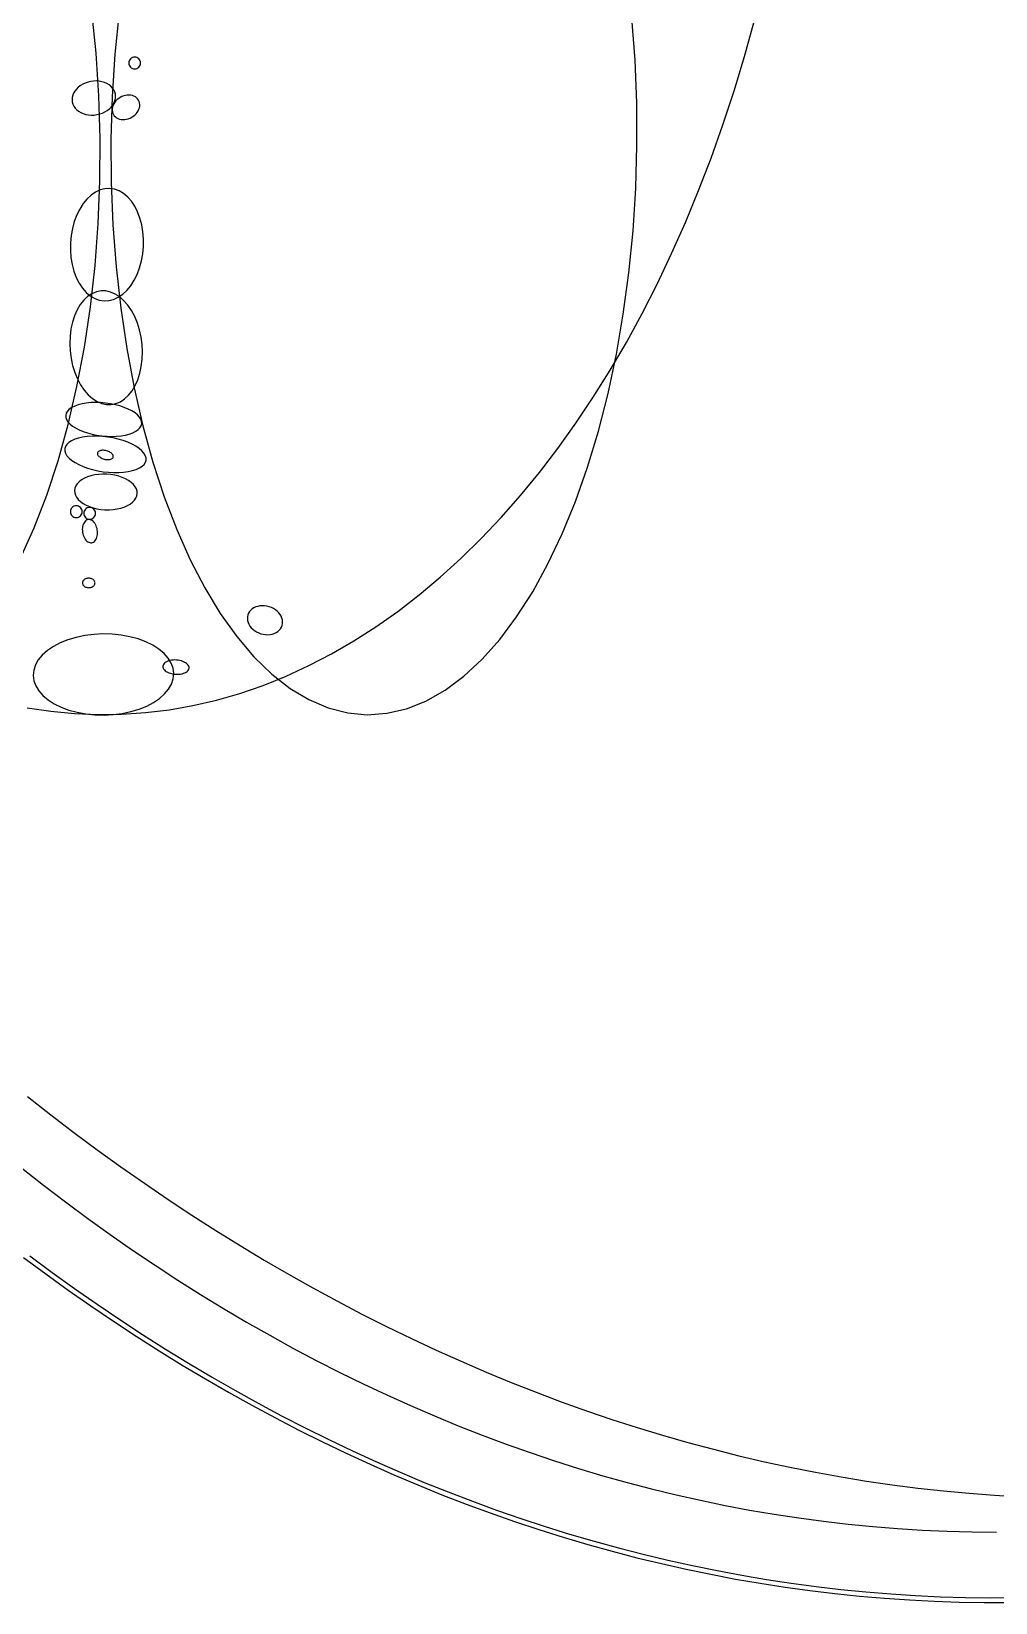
# Model space of a CAD drawing. Extents: x -1 to 217, y -22 to 302.
# Drawn here: x 58.9 to 107.8, y -22.3 to 57.4 of the extents above; entities that cross this region are included whole.
import ezdxf

# ---------------------------------------------------------------- set-up
doc = ezdxf.new("R2010")
doc.units = 0

msp = doc.modelspace()

# ---------------------------------------------------------------- linework, layer by layer
at = {"layer": 'CIRCLES'}
for p, q in [((63.819, 55.875), (63.813, 55.816)), ((63.836, 55.932), (63.819, 55.875)), ((63.864, 55.984), (63.836, 55.932)), ((63.901, 56.029), (63.864, 55.984)), ((63.947, 56.067), (63.901, 56.029)), ((63.999, 56.094), (63.947, 56.067)), ((64.055, 56.112), (63.999, 56.094)), ((64.114, 56.117), (64.055, 56.112)), ((64.173, 56.112), (64.114, 56.117)), ((64.229, 56.094), (64.173, 56.112)), ((64.281, 56.067), (64.229, 56.094)), ((64.327, 56.029), (64.281, 56.067)), ((64.364, 55.984), (64.327, 56.029)), ((64.392, 55.932), (64.364, 55.984)), ((64.409, 55.875), (64.392, 55.932)), ((64.415, 55.816), (64.409, 55.875)), ((63.813, 55.816), (63.819, 55.758)), ((63.819, 55.758), (63.836, 55.701)), ((63.836, 55.701), (63.864, 55.649)), ((63.864, 55.649), (63.901, 55.604)), ((63.901, 55.604), (63.947, 55.566)), ((63.947, 55.566), (63.999, 55.539)), ((63.999, 55.539), (64.055, 55.521)), ((64.055, 55.521), (64.114, 55.516)), ((64.114, 55.516), (64.173, 55.521)), ((64.173, 55.521), (64.229, 55.539)), ((64.229, 55.539), (64.281, 55.566)), ((64.281, 55.566), (64.327, 55.604)), ((64.327, 55.604), (64.364, 55.649)), ((64.364, 55.649), (64.392, 55.701)), ((64.392, 55.701), (64.409, 55.758)), ((64.409, 55.758), (64.415, 55.816)), ((60.855, 33.1), (60.85, 33.041)), ((60.85, 33.041), (60.855, 32.982)), ((60.873, 33.156), (60.855, 33.1)), ((60.855, 32.982), (60.873, 32.926)), ((60.9, 33.208), (60.873, 33.156)), ((60.873, 32.926), (60.9, 32.874)), ((60.938, 33.254), (60.9, 33.208)), ((60.9, 32.874), (60.938, 32.828)), ((60.983, 33.291), (60.938, 33.254)), ((60.938, 32.828), (60.983, 32.791)), ((61.035, 33.319), (60.983, 33.291)), ((60.983, 32.791), (61.035, 32.763)), ((61.092, 33.336), (61.035, 33.319)), ((61.035, 32.763), (61.092, 32.746)), ((61.151, 33.342), (61.092, 33.336)), ((61.092, 32.746), (61.151, 32.74)), ((61.209, 33.336), (61.151, 33.342)), ((61.151, 32.74), (61.209, 32.746)), ((61.266, 33.319), (61.209, 33.336)), ((61.209, 32.746), (61.266, 32.763)), ((61.318, 33.291), (61.266, 33.319)), ((61.266, 32.763), (61.318, 32.791)), ((61.363, 33.254), (61.318, 33.291)), ((61.318, 32.791), (61.363, 32.828)), ((61.401, 33.208), (61.363, 33.254)), ((61.363, 32.828), (61.401, 32.874)), ((61.428, 33.156), (61.401, 33.208)), ((61.401, 32.874), (61.428, 32.926)), ((61.446, 33.1), (61.428, 33.156)), ((61.428, 32.926), (61.446, 32.982)), ((61.451, 33.041), (61.446, 33.1)), ((61.446, 32.982), (61.451, 33.041)), ((61.533, 33.015), (61.527, 32.956)), ((61.527, 32.956), (61.533, 32.898)), ((61.55, 33.072), (61.533, 33.015)), ((61.533, 32.898), (61.55, 32.841)), ((61.578, 33.124), (61.55, 33.072)), ((61.55, 32.841), (61.578, 32.789)), ((61.615, 33.169), (61.578, 33.124)), ((61.578, 32.789), (61.615, 32.744)), ((61.661, 33.207), (61.615, 33.169)), ((61.615, 32.744), (61.661, 32.706)), ((61.713, 33.234), (61.661, 33.207)), ((61.661, 32.706), (61.713, 32.679)), ((61.769, 33.252), (61.713, 33.234)), ((61.828, 33.257), (61.769, 33.252)), ((61.887, 33.252), (61.828, 33.257)), ((61.943, 33.234), (61.887, 33.252)), ((61.995, 33.207), (61.943, 33.234)), ((61.943, 32.679), (61.995, 32.706)), ((62.041, 33.169), (61.995, 33.207)), ((61.995, 32.706), (62.041, 32.744)), ((62.078, 33.124), (62.041, 33.169)), ((62.041, 32.744), (62.078, 32.789)), ((62.106, 33.072), (62.078, 33.124)), ((62.078, 32.789), (62.106, 32.841)), ((62.123, 33.015), (62.106, 33.072)), ((62.106, 32.841), (62.123, 32.898)), ((62.129, 32.956), (62.123, 33.015)), ((62.123, 32.898), (62.129, 32.956)), ((61.713, 32.679), (61.769, 32.661)), ((61.769, 32.661), (61.828, 32.656)), ((61.828, 32.656), (61.887, 32.661)), ((61.887, 32.661), (61.943, 32.679))]:
    msp.add_line(p, q, dxfattribs=at)
at = {"layer": 'ELLIPSES'}
for p, q in [((62.163, 56.311), (61.95, 58.439)), ((63.324, 58.403), (63.114, 56.27)), ((89.525, 55.963), (89.364, 58.1)), ((95.08, 56.147), (95.571, 57.924)), ((62.302, 54.157), (62.163, 56.311)), ((63.114, 56.27), (62.977, 54.112)), ((89.611, 53.803), (89.525, 55.963)), ((94.552, 54.399), (95.08, 56.147)), ((61.018, 54.287), (60.972, 54.177)), ((61.08, 54.394), (61.018, 54.287)), ((61.16, 54.494), (61.08, 54.394)), ((61.254, 54.586), (61.16, 54.494)), ((61.362, 54.669), (61.254, 54.586)), ((61.481, 54.742), (61.362, 54.669)), ((61.61, 54.802), (61.481, 54.742)), ((61.747, 54.849), (61.61, 54.802)), ((61.888, 54.882), (61.747, 54.849)), ((62.033, 54.901), (61.888, 54.882)), ((62.177, 54.905), (62.033, 54.901)), ((62.319, 54.895), (62.177, 54.905)), ((62.456, 54.869), (62.319, 54.895)), ((62.587, 54.83), (62.456, 54.869)), ((62.707, 54.777), (62.587, 54.83)), ((62.817, 54.711), (62.707, 54.777)), ((62.913, 54.634), (62.817, 54.711)), ((62.995, 54.546), (62.913, 54.634)), ((63.06, 54.45), (62.995, 54.546)), ((63.107, 54.347), (63.06, 54.45)), ((63.137, 54.239), (63.107, 54.347)), ((63.148, 54.127), (63.137, 54.239)), ((93.988, 52.68), (94.552, 54.399)), ((60.945, 54.064), (60.937, 53.951)), ((60.937, 53.951), (60.948, 53.839)), ((60.972, 54.177), (60.945, 54.064)), ((60.948, 53.839), (60.977, 53.731)), ((60.977, 53.731), (61.025, 53.627)), ((61.025, 53.627), (61.09, 53.531)), ((61.09, 53.531), (61.172, 53.444)), ((61.172, 53.444), (61.268, 53.367)), ((62.365, 51.991), (62.302, 54.157)), ((62.723, 53.408), (62.831, 53.492)), ((62.831, 53.492), (62.925, 53.584)), ((62.977, 54.112), (62.914, 51.942)), ((62.925, 53.584), (63.005, 53.684)), ((62.98, 53.505), (62.977, 53.425)), ((62.994, 53.587), (62.98, 53.505)), ((63.021, 53.668), (62.994, 53.587)), ((63.005, 53.684), (63.067, 53.79)), ((63.058, 53.748), (63.021, 53.668)), ((63.106, 53.824), (63.058, 53.748)), ((63.067, 53.79), (63.113, 53.901)), ((63.164, 53.896), (63.106, 53.824)), ((63.113, 53.901), (63.14, 54.014)), ((63.14, 54.014), (63.148, 54.127)), ((63.231, 53.963), (63.164, 53.896)), ((63.305, 54.022), (63.231, 53.963)), ((63.386, 54.074), (63.305, 54.022)), ((63.471, 54.118), (63.386, 54.074)), ((63.56, 54.152), (63.471, 54.118)), ((63.651, 54.176), (63.56, 54.152)), ((63.743, 54.189), (63.651, 54.176)), ((63.833, 54.192), (63.743, 54.189)), ((63.921, 54.184), (63.833, 54.192)), ((64.004, 54.166), (63.921, 54.184)), ((64.082, 54.137), (64.004, 54.166)), ((64.153, 54.099), (64.082, 54.137)), ((64.215, 54.052), (64.153, 54.099)), ((64.269, 53.996), (64.215, 54.052)), ((64.312, 53.933), (64.269, 53.996)), ((64.293, 53.389), (64.331, 53.469)), ((64.345, 53.864), (64.312, 53.933)), ((64.331, 53.469), (64.357, 53.55)), ((64.366, 53.79), (64.345, 53.864)), ((64.357, 53.55), (64.372, 53.631)), ((64.375, 53.712), (64.366, 53.79)), ((64.372, 53.631), (64.375, 53.712)), ((89.623, 51.631), (89.611, 53.803)), ((61.268, 53.367), (61.377, 53.301)), ((61.377, 53.301), (61.498, 53.248)), ((61.498, 53.248), (61.629, 53.209)), ((61.629, 53.209), (61.766, 53.183)), ((61.766, 53.183), (61.908, 53.172)), ((61.908, 53.172), (62.052, 53.177)), ((62.052, 53.177), (62.197, 53.196)), ((62.197, 53.196), (62.338, 53.229)), ((62.338, 53.229), (62.475, 53.276)), ((62.475, 53.276), (62.604, 53.336)), ((62.604, 53.336), (62.723, 53.408)), ((62.977, 53.425), (62.986, 53.347)), ((62.986, 53.347), (63.007, 53.273)), ((63.007, 53.273), (63.039, 53.203)), ((63.039, 53.203), (63.083, 53.14)), ((63.083, 53.14), (63.136, 53.085)), ((63.136, 53.085), (63.199, 53.038)), ((63.199, 53.038), (63.27, 52.999)), ((63.27, 52.999), (63.348, 52.971)), ((63.348, 52.971), (63.431, 52.952)), ((63.431, 52.952), (63.519, 52.945)), ((63.519, 52.945), (63.609, 52.948)), ((63.609, 52.948), (63.7, 52.961)), ((63.7, 52.961), (63.791, 52.985)), ((63.791, 52.985), (63.88, 53.019)), ((63.88, 53.019), (63.966, 53.062)), ((63.966, 53.062), (64.047, 53.114)), ((64.047, 53.114), (64.121, 53.174)), ((64.121, 53.174), (64.187, 53.241)), ((64.187, 53.241), (64.245, 53.313)), ((64.245, 53.313), (64.293, 53.389)), ((93.388, 50.993), (93.988, 52.68)), ((62.354, 49.824), (62.365, 51.991)), ((62.914, 51.942), (62.927, 49.77)), ((89.561, 49.46), (89.623, 51.631)), ((92.753, 49.339), (93.388, 50.993)), ((62.267, 47.667), (62.354, 49.824)), ((62.927, 49.77), (63.013, 47.61)), ((89.424, 47.303), (89.561, 49.46)), ((61.499, 48.677), (61.325, 48.405)), ((61.694, 48.913), (61.499, 48.677)), ((61.907, 49.11), (61.694, 48.913)), ((62.133, 49.264), (61.907, 49.11)), ((62.369, 49.372), (62.133, 49.264)), ((62.61, 49.433), (62.369, 49.372)), ((62.854, 49.445), (62.61, 49.433)), ((63.095, 49.408), (62.854, 49.445)), ((63.329, 49.323), (63.095, 49.408)), ((63.552, 49.191), (63.329, 49.323)), ((63.762, 49.015), (63.552, 49.191)), ((63.953, 48.798), (63.762, 49.015)), ((64.123, 48.543), (63.953, 48.798)), ((92.085, 47.72), (92.753, 49.339)), ((61.174, 48.102), (61.05, 47.773)), ((61.325, 48.405), (61.174, 48.102)), ((64.268, 48.254), (64.123, 48.543)), ((64.387, 47.938), (64.268, 48.254)), ((64.477, 47.598), (64.387, 47.938)), ((60.888, 47.061), (60.853, 46.69)), ((60.954, 47.424), (60.888, 47.061)), ((61.05, 47.773), (60.954, 47.424)), ((62.106, 45.535), (62.267, 47.667)), ((63.013, 47.61), (63.174, 45.473)), ((64.537, 47.241), (64.477, 47.598)), ((64.566, 46.873), (64.537, 47.241)), ((89.213, 45.17), (89.424, 47.303)), ((91.383, 46.139), (92.085, 47.72)), ((60.853, 46.69), (60.85, 46.317)), ((60.85, 46.317), (60.879, 45.949)), ((64.528, 46.129), (64.563, 46.5)), ((64.563, 46.5), (64.566, 46.873)), ((60.879, 45.949), (60.938, 45.592)), ((60.938, 45.592), (61.029, 45.252)), ((61.871, 43.437), (62.106, 45.535)), ((63.174, 45.473), (63.408, 43.372)), ((64.366, 45.417), (64.462, 45.766)), ((64.462, 45.766), (64.528, 46.129)), ((90.649, 44.596), (91.383, 46.139)), ((61.029, 45.252), (61.148, 44.935)), ((61.148, 44.935), (61.293, 44.647)), ((63.916, 44.513), (64.091, 44.785)), ((64.091, 44.785), (64.241, 45.088)), ((64.241, 45.088), (64.366, 45.417)), ((88.931, 43.075), (89.213, 45.17)), ((61.293, 44.647), (61.463, 44.392)), ((61.463, 44.392), (61.654, 44.175)), ((61.728, 43.963), (61.528, 43.777)), ((61.654, 44.175), (61.863, 43.999)), ((61.943, 44.105), (61.728, 43.963)), ((61.863, 43.999), (62.087, 43.867)), ((62.171, 44.2), (61.943, 44.105)), ((62.408, 44.246), (62.171, 44.2)), ((62.649, 44.243), (62.408, 44.246)), ((62.89, 44.19), (62.649, 44.243)), ((63.127, 44.089), (62.89, 44.19)), ((63.047, 43.818), (63.283, 43.926)), ((63.357, 43.942), (63.127, 44.089)), ((63.283, 43.926), (63.509, 44.08)), ((63.574, 43.75), (63.357, 43.942)), ((63.509, 44.08), (63.721, 44.276)), ((63.721, 44.276), (63.916, 44.513)), ((89.882, 43.094), (90.649, 44.596)), ((61.191, 43.285), (61.059, 42.988)), ((61.348, 43.55), (61.191, 43.285)), ((61.528, 43.777), (61.348, 43.55)), ((61.564, 41.386), (61.871, 43.437)), ((62.087, 43.867), (62.321, 43.782)), ((62.321, 43.782), (62.562, 43.745)), ((62.562, 43.745), (62.806, 43.757)), ((62.806, 43.757), (63.047, 43.818)), ((63.408, 43.372), (63.714, 41.317)), ((63.776, 43.518), (63.574, 43.75)), ((63.96, 43.248), (63.776, 43.518)), ((64.121, 42.947), (63.96, 43.248)), ((88.577, 41.028), (88.931, 43.075)), ((89.085, 41.635), (89.882, 43.094)), ((60.878, 42.315), (60.834, 41.951)), ((60.954, 42.662), (60.878, 42.315)), ((61.059, 42.988), (60.954, 42.662)), ((64.257, 42.618), (64.121, 42.947)), ((64.366, 42.268), (64.257, 42.618)), ((60.834, 41.951), (60.82, 41.577)), ((60.82, 41.577), (60.838, 41.199)), ((64.446, 41.903), (64.366, 42.268)), ((64.495, 41.528), (64.446, 41.903)), ((64.513, 41.15), (64.495, 41.528)), ((88.259, 40.22), (89.085, 41.635)), ((60.838, 41.199), (60.888, 40.824)), ((60.888, 40.824), (60.968, 40.459)), ((61.186, 39.394), (61.564, 41.386)), ((63.714, 41.317), (64.09, 39.321)), ((64.455, 40.412), (64.5, 40.776)), ((64.5, 40.776), (64.513, 41.15)), ((88.154, 39.041), (88.577, 41.028)), ((60.968, 40.459), (61.077, 40.108)), ((61.077, 40.108), (61.213, 39.78)), ((64.275, 39.739), (64.38, 40.065)), ((64.38, 40.065), (64.455, 40.412)), ((87.403, 38.85), (88.259, 40.22)), ((60.739, 37.471), (61.186, 39.394)), ((61.213, 39.78), (61.374, 39.478)), ((61.374, 39.478), (61.557, 39.209)), ((61.557, 39.209), (61.759, 38.977)), ((63.805, 38.949), (63.985, 39.177)), ((63.985, 39.177), (64.143, 39.441)), ((64.09, 39.321), (64.535, 37.395)), ((64.143, 39.441), (64.275, 39.739)), ((60.919, 38.326), (60.797, 38.241)), ((61.07, 38.401), (60.919, 38.326)), ((61.245, 38.464), (61.07, 38.401)), ((61.443, 38.514), (61.245, 38.464)), ((61.66, 38.551), (61.443, 38.514)), ((61.892, 38.574), (61.66, 38.551)), ((61.759, 38.977), (61.977, 38.785)), ((62.135, 38.582), (61.892, 38.574)), ((61.977, 38.785), (62.207, 38.637)), ((62.385, 38.575), (62.135, 38.582)), ((62.207, 38.637), (62.444, 38.537)), ((62.638, 38.554), (62.385, 38.575)), ((62.444, 38.537), (62.685, 38.484)), ((62.89, 38.519), (62.638, 38.554)), ((62.685, 38.484), (62.926, 38.481)), ((63.135, 38.47), (62.89, 38.519)), ((62.926, 38.481), (63.162, 38.527)), ((63.37, 38.408), (63.135, 38.47)), ((63.162, 38.527), (63.39, 38.622)), ((63.591, 38.334), (63.37, 38.408)), ((63.39, 38.622), (63.606, 38.763)), ((63.795, 38.251), (63.591, 38.334)), ((63.606, 38.763), (63.805, 38.949)), ((86.519, 37.527), (87.403, 38.85)), ((87.665, 37.126), (88.154, 39.041)), ((60.643, 38.046), (60.614, 37.94)), ((60.614, 37.94), (60.618, 37.829)), ((60.618, 37.829), (60.656, 37.717)), ((60.704, 38.147), (60.643, 38.046)), ((60.656, 37.717), (60.725, 37.605)), ((60.797, 38.241), (60.704, 38.147)), ((60.725, 37.605), (60.826, 37.495)), ((60.826, 37.495), (60.956, 37.389)), ((63.976, 38.158), (63.795, 38.251)), ((64.134, 38.057), (63.976, 38.158)), ((64.264, 37.951), (64.134, 38.057)), ((64.365, 37.841), (64.264, 37.951)), ((64.435, 37.729), (64.365, 37.841)), ((64.472, 37.617), (64.435, 37.729)), ((64.448, 37.4), (64.476, 37.507)), ((64.476, 37.507), (64.472, 37.617)), ((85.608, 36.253), (86.519, 37.527)), ((60.226, 35.629), (60.739, 37.471)), ((61.071, 36.715), (60.908, 36.64)), ((60.956, 37.389), (61.114, 37.289)), ((61.262, 36.776), (61.071, 36.715)), ((61.114, 37.289), (61.296, 37.196)), ((61.475, 36.823), (61.262, 36.776)), ((61.296, 37.196), (61.499, 37.112)), ((61.708, 36.855), (61.475, 36.823)), ((61.499, 37.112), (61.72, 37.038)), ((61.958, 36.872), (61.708, 36.855)), ((61.72, 37.038), (61.955, 36.977)), ((61.955, 36.977), (62.201, 36.928)), ((62.218, 36.873), (61.958, 36.872)), ((62.201, 36.928), (62.452, 36.892)), ((62.486, 36.858), (62.218, 36.873)), ((62.452, 36.892), (62.705, 36.871)), ((62.757, 36.828), (62.486, 36.858)), ((62.705, 36.871), (62.955, 36.864)), ((63.025, 36.782), (62.757, 36.828)), ((62.955, 36.864), (63.198, 36.873)), ((63.286, 36.723), (63.025, 36.782)), ((63.198, 36.873), (63.43, 36.895)), ((63.537, 36.65), (63.286, 36.723)), ((63.43, 36.895), (63.647, 36.932)), ((63.647, 36.932), (63.845, 36.982)), ((63.845, 36.982), (64.02, 37.045)), ((64.02, 37.045), (64.171, 37.12)), ((64.171, 37.12), (64.294, 37.205)), ((64.294, 37.205), (64.386, 37.299)), ((64.386, 37.299), (64.448, 37.4)), ((64.535, 37.395), (65.045, 35.549)), ((87.113, 35.292), (87.665, 37.126)), ((60.604, 36.352), (60.57, 36.24)), ((60.57, 36.24), (60.571, 36.123)), ((60.571, 36.123), (60.608, 36.003)), ((60.672, 36.457), (60.604, 36.352)), ((60.608, 36.003), (60.679, 35.882)), ((60.774, 36.554), (60.672, 36.457)), ((60.908, 36.64), (60.774, 36.554)), ((62.228, 36.029), (62.224, 36)), ((62.224, 36), (62.227, 35.971)), ((62.227, 35.971), (62.237, 35.94)), ((62.239, 36.056), (62.228, 36.029)), ((62.237, 35.94), (62.253, 35.909)), ((62.257, 36.08), (62.239, 36.056)), ((62.253, 35.909), (62.276, 35.878)), ((62.281, 36.102), (62.257, 36.08)), ((62.311, 36.12), (62.281, 36.102)), ((62.346, 36.135), (62.311, 36.12)), ((62.386, 36.147), (62.346, 36.135)), ((62.43, 36.154), (62.386, 36.147)), ((62.478, 36.158), (62.43, 36.154)), ((62.528, 36.157), (62.478, 36.158)), ((62.58, 36.153), (62.528, 36.157)), ((62.633, 36.144), (62.58, 36.153)), ((62.686, 36.132), (62.633, 36.144)), ((62.737, 36.116), (62.686, 36.132)), ((62.787, 36.097), (62.737, 36.116)), ((62.834, 36.075), (62.787, 36.097)), ((62.878, 36.05), (62.834, 36.075)), ((62.917, 36.023), (62.878, 36.05)), ((62.952, 35.994), (62.917, 36.023)), ((62.981, 35.964), (62.952, 35.994)), ((63.004, 35.933), (62.981, 35.964)), ((63.02, 35.902), (63.004, 35.933)), ((63.03, 35.871), (63.02, 35.902)), ((63.772, 36.565), (63.537, 36.65)), ((63.987, 36.469), (63.772, 36.565)), ((64.179, 36.365), (63.987, 36.469)), ((64.345, 36.254), (64.179, 36.365)), ((64.482, 36.137), (64.345, 36.254)), ((64.587, 36.017), (64.482, 36.137)), ((64.658, 35.896), (64.587, 36.017)), ((64.695, 35.776), (64.658, 35.896)), ((84.67, 35.029), (85.608, 36.253)), ((59.65, 33.877), (60.226, 35.629)), ((60.679, 35.882), (60.784, 35.762)), ((60.784, 35.762), (60.921, 35.645)), ((60.921, 35.645), (61.087, 35.534)), ((61.087, 35.534), (61.279, 35.429)), ((61.279, 35.429), (61.494, 35.334)), ((61.494, 35.334), (61.729, 35.249)), ((61.729, 35.249), (61.98, 35.176)), ((61.98, 35.176), (62.241, 35.116)), ((62.241, 35.116), (62.509, 35.071)), ((62.276, 35.878), (62.305, 35.848)), ((62.305, 35.848), (62.34, 35.819)), ((62.34, 35.819), (62.379, 35.792)), ((62.379, 35.792), (62.423, 35.767)), ((62.423, 35.767), (62.47, 35.745)), ((62.47, 35.745), (62.52, 35.726)), ((62.52, 35.726), (62.571, 35.71)), ((62.571, 35.71), (62.624, 35.697)), ((62.624, 35.697), (62.677, 35.689)), ((62.677, 35.689), (62.729, 35.684)), ((62.729, 35.684), (62.779, 35.684)), ((62.779, 35.684), (62.827, 35.687)), ((62.827, 35.687), (62.871, 35.695)), ((62.871, 35.695), (62.911, 35.706)), ((62.911, 35.706), (62.947, 35.722)), ((62.947, 35.722), (62.976, 35.74)), ((62.976, 35.74), (63, 35.762)), ((63, 35.762), (63.018, 35.786)), ((63.018, 35.786), (63.029, 35.813)), ((63.029, 35.813), (63.033, 35.841)), ((63.033, 35.841), (63.03, 35.871)), ((63.791, 35.076), (64.004, 35.123)), ((64.004, 35.123), (64.195, 35.184)), ((64.195, 35.184), (64.358, 35.259)), ((64.358, 35.259), (64.492, 35.345)), ((64.492, 35.345), (64.594, 35.441)), ((64.594, 35.441), (64.662, 35.547)), ((64.662, 35.547), (64.696, 35.659)), ((64.696, 35.659), (64.695, 35.776)), ((65.045, 35.549), (65.617, 33.794)), ((86.499, 33.551), (87.113, 35.292)), ((61.129, 34.351), (61.082, 34.238)), ((61.202, 34.459), (61.129, 34.351)), ((61.299, 34.56), (61.202, 34.459)), ((61.42, 34.652), (61.299, 34.56)), ((61.561, 34.734), (61.42, 34.652)), ((61.722, 34.803), (61.561, 34.734)), ((61.898, 34.86), (61.722, 34.803)), ((62.088, 34.902), (61.898, 34.86)), ((62.287, 34.93), (62.088, 34.902)), ((62.492, 34.943), (62.287, 34.93)), ((62.7, 34.94), (62.492, 34.943)), ((62.509, 35.071), (62.78, 35.041)), ((62.907, 34.922), (62.7, 34.94)), ((62.78, 35.041), (63.048, 35.026)), ((63.11, 34.888), (62.907, 34.922)), ((63.048, 35.026), (63.308, 35.027)), ((63.306, 34.84), (63.11, 34.888)), ((63.49, 34.779), (63.306, 34.84)), ((63.308, 35.027), (63.558, 35.043)), ((63.659, 34.705), (63.49, 34.779)), ((63.558, 35.043), (63.791, 35.076)), ((63.812, 34.619), (63.659, 34.705)), ((63.945, 34.523), (63.812, 34.619)), ((64.055, 34.42), (63.945, 34.523)), ((64.142, 34.309), (64.055, 34.42)), ((64.203, 34.194), (64.142, 34.309)), ((83.708, 33.857), (84.67, 35.029)), ((59.014, 32.225), (59.65, 33.877)), ((61.082, 34.238), (61.063, 34.121)), ((61.063, 34.121), (61.071, 34.003)), ((61.071, 34.003), (61.105, 33.885)), ((61.105, 33.885), (61.166, 33.77)), ((61.166, 33.77), (61.253, 33.66)), ((61.253, 33.66), (61.364, 33.556)), ((61.364, 33.556), (61.497, 33.46)), ((63.889, 33.427), (64.01, 33.519)), ((64.01, 33.519), (64.107, 33.62)), ((64.107, 33.62), (64.18, 33.728)), ((64.18, 33.728), (64.226, 33.842)), ((64.238, 34.077), (64.203, 34.194)), ((64.226, 33.842), (64.246, 33.959)), ((64.246, 33.959), (64.238, 34.077)), ((65.617, 33.794), (66.25, 32.14)), ((82.722, 32.737), (83.708, 33.857)), ((85.829, 31.912), (86.499, 33.551)), ((61.497, 33.46), (61.649, 33.375)), ((61.649, 33.375), (61.819, 33.301)), ((61.819, 33.301), (62.003, 33.239)), ((62.003, 33.239), (62.198, 33.191)), ((62.198, 33.191), (62.401, 33.158)), ((62.401, 33.158), (62.608, 33.139)), ((62.608, 33.139), (62.817, 33.137)), ((62.817, 33.137), (63.022, 33.149)), ((63.022, 33.149), (63.221, 33.177)), ((63.221, 33.177), (63.41, 33.219)), ((63.41, 33.219), (63.587, 33.276)), ((63.587, 33.276), (63.747, 33.346)), ((63.747, 33.346), (63.889, 33.427)), ((81.714, 31.672), (82.722, 32.737)), ((58.321, 30.683), (59.014, 32.225)), ((61.464, 32.221), (61.459, 32.146)), ((61.459, 32.146), (61.461, 32.069)), ((61.461, 32.069), (61.47, 31.992)), ((61.475, 32.293), (61.464, 32.221)), ((61.47, 31.992), (61.485, 31.916)), ((61.492, 32.361), (61.475, 32.293)), ((61.485, 31.916), (61.506, 31.843)), ((61.516, 32.424), (61.492, 32.361)), ((61.545, 32.48), (61.516, 32.424)), ((61.579, 32.529), (61.545, 32.48)), ((61.617, 32.569), (61.579, 32.529)), ((61.66, 32.601), (61.617, 32.569)), ((61.706, 32.624), (61.66, 32.601)), ((61.754, 32.636), (61.706, 32.624)), ((61.804, 32.639), (61.754, 32.636)), ((61.854, 32.631), (61.804, 32.639)), ((61.904, 32.614), (61.854, 32.631)), ((61.953, 32.587), (61.904, 32.614)), ((62.001, 32.55), (61.953, 32.587)), ((62.045, 32.505), (62.001, 32.55)), ((62.086, 32.453), (62.045, 32.505)), ((62.124, 32.393), (62.086, 32.453)), ((62.156, 32.328), (62.124, 32.393)), ((62.183, 32.258), (62.156, 32.328)), ((62.204, 32.184), (62.183, 32.258)), ((62.219, 32.108), (62.204, 32.184)), ((62.228, 32.031), (62.219, 32.108)), ((62.225, 31.88), (62.23, 31.955)), ((62.23, 31.955), (62.228, 32.031)), ((66.25, 32.14), (66.938, 30.595)), ((85.105, 30.384), (85.829, 31.912)), ((61.506, 31.843), (61.533, 31.773)), ((61.533, 31.773), (61.565, 31.707)), ((61.565, 31.707), (61.602, 31.648)), ((61.602, 31.648), (61.644, 31.595)), ((61.644, 31.595), (61.688, 31.55)), ((61.688, 31.55), (61.736, 31.514)), ((61.736, 31.514), (61.785, 31.487)), ((61.785, 31.487), (61.835, 31.469)), ((61.835, 31.469), (61.885, 31.462)), ((61.885, 31.462), (61.935, 31.464)), ((61.935, 31.464), (61.983, 31.477)), ((61.983, 31.477), (62.029, 31.499)), ((62.029, 31.499), (62.071, 31.531)), ((62.071, 31.531), (62.11, 31.572)), ((62.11, 31.572), (62.144, 31.621)), ((62.144, 31.621), (62.173, 31.677)), ((62.173, 31.677), (62.197, 31.74)), ((62.197, 31.74), (62.214, 31.807)), ((62.214, 31.807), (62.225, 31.88)), ((80.683, 30.662), (81.714, 31.672)), ((66.938, 30.595), (67.678, 29.169)), ((79.633, 29.708), (80.683, 30.662)), ((84.331, 28.976), (85.105, 30.384)), ((61.49, 29.514), (61.477, 29.484)), ((61.509, 29.542), (61.49, 29.514)), ((61.532, 29.568), (61.509, 29.542)), ((61.559, 29.592), (61.532, 29.568)), ((61.591, 29.613), (61.559, 29.592)), ((61.626, 29.631), (61.591, 29.613)), ((61.663, 29.645), (61.626, 29.631)), ((61.703, 29.655), (61.663, 29.645)), ((61.744, 29.661), (61.703, 29.655)), ((61.785, 29.663), (61.744, 29.661)), ((61.827, 29.661), (61.785, 29.663)), ((61.868, 29.655), (61.827, 29.661)), ((61.908, 29.645), (61.868, 29.655)), ((61.945, 29.631), (61.908, 29.645)), ((61.98, 29.613), (61.945, 29.631)), ((62.012, 29.592), (61.98, 29.613)), ((62.039, 29.568), (62.012, 29.592)), ((62.062, 29.542), (62.039, 29.568)), ((62.081, 29.514), (62.062, 29.542)), ((62.094, 29.484), (62.081, 29.514)), ((78.563, 28.811), (79.633, 29.708)), ((61.469, 29.453), (61.466, 29.422)), ((61.466, 29.422), (61.469, 29.39)), ((61.477, 29.484), (61.469, 29.453)), ((61.469, 29.39), (61.477, 29.359)), ((61.477, 29.359), (61.49, 29.329)), ((61.49, 29.329), (61.509, 29.301)), ((61.509, 29.301), (61.532, 29.275)), ((61.532, 29.275), (61.559, 29.251)), ((61.559, 29.251), (61.591, 29.23)), ((61.591, 29.23), (61.626, 29.213)), ((61.626, 29.213), (61.663, 29.199)), ((61.663, 29.199), (61.703, 29.189)), ((61.703, 29.189), (61.744, 29.183)), ((61.744, 29.183), (61.785, 29.18)), ((61.785, 29.18), (61.827, 29.183)), ((61.827, 29.183), (61.868, 29.189)), ((61.868, 29.189), (61.908, 29.199)), ((61.908, 29.199), (61.945, 29.213)), ((61.945, 29.213), (61.98, 29.23)), ((61.98, 29.23), (62.012, 29.251)), ((62.012, 29.251), (62.039, 29.275)), ((62.039, 29.275), (62.062, 29.301)), ((62.062, 29.301), (62.081, 29.329)), ((62.081, 29.329), (62.094, 29.359)), ((62.102, 29.453), (62.094, 29.484)), ((62.094, 29.359), (62.102, 29.39)), ((62.105, 29.422), (62.102, 29.453)), ((62.102, 29.39), (62.105, 29.422)), ((67.678, 29.169), (68.467, 27.87)), ((77.474, 27.973), (78.563, 28.811)), ((83.513, 27.695), (84.331, 28.976)), ((69.948, 27.964), (69.899, 27.883)), ((70.011, 28.037), (69.948, 27.964)), ((70.086, 28.102), (70.011, 28.037)), ((70.172, 28.157), (70.086, 28.102)), ((70.267, 28.202), (70.172, 28.157)), ((70.371, 28.234), (70.267, 28.202)), ((70.481, 28.255), (70.371, 28.234)), ((70.596, 28.263), (70.481, 28.255)), ((70.712, 28.259), (70.596, 28.263)), ((70.83, 28.242), (70.712, 28.259)), ((70.945, 28.213), (70.83, 28.242)), ((71.057, 28.173), (70.945, 28.213)), ((71.164, 28.121), (71.057, 28.173)), ((71.263, 28.059), (71.164, 28.121)), ((71.353, 27.989), (71.263, 28.059)), ((71.433, 27.91), (71.353, 27.989)), ((76.369, 27.195), (77.474, 27.973)), ((68.467, 27.87), (69.299, 26.704)), ((69.844, 27.704), (69.84, 27.61)), ((69.84, 27.61), (69.851, 27.514)), ((69.864, 27.796), (69.844, 27.704)), ((69.851, 27.514), (69.877, 27.418)), ((69.899, 27.883), (69.864, 27.796)), ((69.877, 27.418), (69.917, 27.325)), ((69.917, 27.325), (69.972, 27.234)), ((69.972, 27.234), (70.04, 27.149)), ((70.04, 27.149), (70.119, 27.071)), ((71.5, 27.825), (71.433, 27.91)), ((71.555, 27.735), (71.5, 27.825)), ((71.524, 27.095), (71.573, 27.176)), ((71.596, 27.641), (71.555, 27.735)), ((71.573, 27.176), (71.608, 27.263)), ((71.622, 27.545), (71.596, 27.641)), ((71.608, 27.263), (71.628, 27.355)), ((71.632, 27.449), (71.622, 27.545)), ((71.628, 27.355), (71.632, 27.449)), ((75.249, 26.477), (76.369, 27.195)), ((82.653, 26.549), (83.513, 27.695)), ((60.336, 26.376), (59.987, 26.194)), ((60.722, 26.531), (60.336, 26.376)), ((61.14, 26.655), (60.722, 26.531)), ((61.581, 26.748), (61.14, 26.655)), ((62.038, 26.807), (61.581, 26.748)), ((62.504, 26.83), (62.038, 26.807)), ((62.971, 26.819), (62.504, 26.83)), ((63.43, 26.773), (62.971, 26.819)), ((63.873, 26.692), (63.43, 26.773)), ((64.294, 26.579), (63.873, 26.692)), ((64.684, 26.435), (64.294, 26.579)), ((65.038, 26.262), (64.684, 26.435)), ((69.299, 26.704), (70.17, 25.679)), ((70.119, 27.071), (70.209, 27)), ((70.209, 27), (70.309, 26.938)), ((70.309, 26.938), (70.415, 26.886)), ((70.415, 26.886), (70.527, 26.846)), ((70.527, 26.846), (70.643, 26.817)), ((70.643, 26.817), (70.76, 26.8)), ((70.76, 26.8), (70.877, 26.796)), ((70.877, 26.796), (70.991, 26.804)), ((70.991, 26.804), (71.101, 26.825)), ((71.101, 26.825), (71.205, 26.858)), ((71.205, 26.858), (71.301, 26.902)), ((71.301, 26.902), (71.387, 26.957)), ((71.387, 26.957), (71.462, 27.022)), ((71.462, 27.022), (71.524, 27.095)), ((74.114, 25.82), (75.249, 26.477)), ((81.759, 25.544), (82.653, 26.549)), ((59.425, 25.76), (59.222, 25.516)), ((59.682, 25.988), (59.425, 25.76)), ((59.987, 26.194), (59.682, 25.988)), ((65.348, 26.064), (65.038, 26.262)), ((65.611, 25.844), (65.348, 26.064)), ((65.821, 25.605), (65.611, 25.844)), ((65.974, 25.352), (65.821, 25.605)), ((70.17, 25.679), (71.075, 24.799)), ((72.966, 25.225), (74.114, 25.82)), ((80.833, 24.686), (81.759, 25.544)), ((58.988, 24.994), (58.961, 24.725)), ((59.075, 25.259), (58.988, 24.994)), ((59.222, 25.516), (59.075, 25.259)), ((65.556, 25.243), (65.547, 25.196)), ((65.547, 25.196), (65.55, 25.149)), ((65.55, 25.149), (65.563, 25.101)), ((65.577, 25.287), (65.556, 25.243)), ((65.563, 25.101), (65.588, 25.055)), ((65.608, 25.33), (65.577, 25.287)), ((65.588, 25.055), (65.624, 25.01)), ((65.649, 25.37), (65.608, 25.33)), ((65.624, 25.01), (65.669, 24.967)), ((65.7, 25.405), (65.649, 25.37)), ((65.669, 24.967), (65.724, 24.928)), ((65.76, 25.437), (65.7, 25.405)), ((65.724, 24.928), (65.788, 24.892)), ((65.828, 25.463), (65.76, 25.437)), ((65.788, 24.892), (65.858, 24.861)), ((65.902, 25.484), (65.828, 25.463)), ((65.858, 24.861), (65.935, 24.835)), ((65.982, 25.499), (65.902, 25.484)), ((65.935, 24.835), (66.016, 24.814)), ((66.069, 25.09), (65.974, 25.352)), ((66.065, 25.509), (65.982, 25.499)), ((66.016, 24.814), (66.101, 24.799)), ((66.151, 25.512), (66.065, 25.509)), ((66.103, 24.822), (66.069, 25.09)), ((66.076, 24.553), (66.103, 24.822)), ((66.101, 24.799), (66.188, 24.789)), ((66.238, 25.509), (66.151, 25.512)), ((66.188, 24.789), (66.275, 24.786)), ((66.325, 25.499), (66.238, 25.509)), ((66.275, 24.786), (66.361, 24.789)), ((66.41, 25.484), (66.325, 25.499)), ((66.361, 24.789), (66.444, 24.799)), ((66.491, 25.463), (66.41, 25.484)), ((66.444, 24.799), (66.524, 24.814)), ((66.568, 25.437), (66.491, 25.463)), ((66.524, 24.814), (66.598, 24.835)), ((66.638, 25.406), (66.568, 25.437)), ((66.598, 24.835), (66.666, 24.861)), ((66.702, 25.37), (66.638, 25.406)), ((66.666, 24.861), (66.726, 24.893)), ((66.757, 25.331), (66.702, 25.37)), ((66.726, 24.893), (66.777, 24.928)), ((66.802, 25.288), (66.757, 25.331)), ((66.777, 24.928), (66.818, 24.968)), ((66.838, 25.243), (66.802, 25.288)), ((66.818, 24.968), (66.849, 25.01)), ((66.863, 25.197), (66.838, 25.243)), ((66.849, 25.01), (66.87, 25.055)), ((66.876, 25.149), (66.863, 25.197)), ((66.87, 25.055), (66.879, 25.102)), ((66.879, 25.102), (66.876, 25.149)), ((71.075, 24.799), (72.01, 24.071)), ((71.806, 24.692), (72.966, 25.225)), ((58.961, 24.725), (58.995, 24.457)), ((58.995, 24.457), (59.09, 24.195)), ((59.09, 24.195), (59.243, 23.942)), ((59.243, 23.942), (59.453, 23.703)), ((65.639, 23.787), (65.842, 24.031)), ((65.842, 24.031), (65.989, 24.288)), ((65.989, 24.288), (66.076, 24.553)), ((69.457, 23.817), (70.636, 24.223)), ((70.636, 24.223), (71.806, 24.692)), ((72.01, 24.071), (72.968, 23.497)), ((78.911, 23.428), (79.882, 23.979)), ((79.882, 23.979), (80.833, 24.686)), ((59.453, 23.703), (59.716, 23.483)), ((59.716, 23.483), (60.026, 23.285)), ((60.026, 23.285), (60.38, 23.112)), ((64.342, 23.016), (64.728, 23.171)), ((64.728, 23.171), (65.077, 23.353)), ((65.077, 23.353), (65.382, 23.56)), ((65.382, 23.56), (65.639, 23.787)), ((65.878, 22.986), (67.076, 23.199)), ((67.076, 23.199), (68.27, 23.476)), ((68.27, 23.476), (69.457, 23.817)), ((72.968, 23.497), (73.944, 23.082)), ((77.925, 23.036), (78.911, 23.428)), ((58.655, 23.083), (59.856, 22.904)), ((59.856, 22.904), (61.059, 22.79)), ((60.38, 23.112), (60.77, 22.968)), ((60.77, 22.968), (61.191, 22.855)), ((61.059, 22.79), (62.265, 22.741)), ((61.191, 22.855), (61.635, 22.774)), ((61.635, 22.774), (62.093, 22.728)), ((62.093, 22.728), (62.56, 22.717)), ((62.265, 22.741), (63.471, 22.757)), ((62.56, 22.717), (63.026, 22.74)), ((63.026, 22.74), (63.483, 22.799)), ((63.471, 22.757), (64.675, 22.839)), ((63.483, 22.799), (63.924, 22.892)), ((63.924, 22.892), (64.342, 23.016)), ((64.675, 22.839), (65.878, 22.986)), ((73.944, 23.082), (74.934, 22.827)), ((74.934, 22.827), (75.931, 22.734)), ((75.931, 22.734), (76.93, 22.804)), ((76.93, 22.804), (77.925, 23.036)), ((58.679, 3.348), (59.852, 2.427)), ((59.852, 2.427), (61.032, 1.526)), ((61.032, 1.526), (62.219, 0.645)), ((62.219, 0.645), (63.412, -0.216)), ((58.372, -0.277), (59.486, -1.151)), ((63.412, -0.216), (64.611, -1.057)), ((59.486, -1.151), (60.606, -2.005)), ((64.611, -1.057), (65.816, -1.878)), ((60.606, -2.005), (61.734, -2.839)), ((65.816, -1.878), (67.028, -2.678)), ((61.734, -2.839), (62.867, -3.652)), ((67.028, -2.678), (68.245, -3.457)), ((62.867, -3.652), (64.008, -4.446)), ((68.245, -3.457), (69.468, -4.216)), ((58.786, -4.746), (59.919, -5.583)), ((64.008, -4.446), (65.154, -5.219)), ((69.468, -4.216), (70.696, -4.954)), ((58.475, -4.817), (59.608, -5.657)), ((59.919, -5.583), (61.058, -6.4)), ((65.154, -5.219), (66.306, -5.971)), ((70.696, -4.954), (71.929, -5.671)), ((59.608, -5.657), (60.746, -6.477)), ((66.306, -5.971), (67.465, -6.703)), ((71.929, -5.671), (73.167, -6.367)), ((73.167, -6.367), (74.41, -7.041)), ((60.746, -6.477), (61.892, -7.278)), ((61.058, -6.4), (62.204, -7.198)), ((67.465, -6.703), (68.629, -7.414)), ((74.41, -7.041), (75.658, -7.695)), ((61.892, -7.278), (63.043, -8.059)), ((62.204, -7.198), (63.356, -7.975)), ((63.356, -7.975), (64.514, -8.733)), ((68.629, -7.414), (69.798, -8.104)), ((75.658, -7.695), (76.91, -8.327)), ((63.043, -8.059), (64.2, -8.82)), ((64.514, -8.733), (65.678, -9.471)), ((69.798, -8.104), (70.973, -8.773)), ((70.973, -8.773), (72.153, -9.422)), ((76.91, -8.327), (78.167, -8.938)), ((64.2, -8.82), (65.364, -9.561)), ((65.364, -9.561), (66.532, -10.282)), ((65.678, -9.471), (66.847, -10.188)), ((72.153, -9.422), (73.339, -10.049)), ((78.167, -8.938), (79.427, -9.527)), ((79.427, -9.527), (80.691, -10.094)), ((66.532, -10.282), (67.707, -10.983)), ((66.847, -10.188), (68.022, -10.886)), ((73.339, -10.049), (74.529, -10.655)), ((80.691, -10.094), (81.959, -10.64)), ((67.707, -10.983), (68.887, -11.664)), ((68.022, -10.886), (69.203, -11.563)), ((74.529, -10.655), (75.724, -11.24)), ((81.959, -10.64), (83.231, -11.164)), ((83.231, -11.164), (84.505, -11.666)), ((68.887, -11.664), (70.072, -12.324)), ((69.203, -11.563), (70.388, -12.219)), ((75.724, -11.24), (76.923, -11.803)), ((76.923, -11.803), (78.127, -12.345)), ((84.505, -11.666), (85.783, -12.146)), ((70.072, -12.324), (71.262, -12.964)), ((70.388, -12.219), (71.579, -12.855)), ((78.127, -12.345), (79.335, -12.865)), ((85.783, -12.146), (87.064, -12.604)), ((87.064, -12.604), (88.347, -13.04)), ((71.262, -12.964), (72.457, -13.584)), ((71.579, -12.855), (72.775, -13.471)), ((72.775, -13.471), (73.975, -14.066)), ((79.335, -12.865), (80.547, -13.364)), ((80.547, -13.364), (81.763, -13.841)), ((88.347, -13.04), (89.633, -13.454)), ((89.633, -13.454), (90.921, -13.846)), ((72.457, -13.584), (73.657, -14.183)), ((73.657, -14.183), (74.862, -14.761)), ((73.975, -14.066), (75.18, -14.64)), ((81.763, -13.841), (82.982, -14.297)), ((82.982, -14.297), (84.206, -14.73)), ((90.921, -13.846), (92.212, -14.215)), ((92.212, -14.215), (93.504, -14.562)), ((74.862, -14.761), (76.071, -15.318)), ((75.18, -14.64), (76.389, -15.194)), ((84.206, -14.73), (85.432, -15.142)), ((85.432, -15.142), (86.662, -15.532)), ((93.504, -14.562), (94.798, -14.887)), ((94.798, -14.887), (96.093, -15.189)), ((76.071, -15.318), (77.284, -15.855)), ((76.389, -15.194), (77.603, -15.726)), ((77.284, -15.855), (78.501, -16.371)), ((77.603, -15.726), (78.82, -16.238)), ((86.662, -15.532), (87.895, -15.9)), ((87.895, -15.9), (89.13, -16.245)), ((96.093, -15.189), (97.39, -15.468)), ((97.39, -15.468), (98.688, -15.725)), ((98.688, -15.725), (99.987, -15.96)), ((78.501, -16.371), (79.723, -16.866)), ((78.82, -16.238), (80.042, -16.728)), ((80.042, -16.728), (81.267, -17.198)), ((89.13, -16.245), (90.368, -16.569)), ((90.368, -16.569), (91.609, -16.871)), ((99.987, -15.96), (101.286, -16.172)), ((101.286, -16.172), (102.586, -16.361)), ((102.586, -16.361), (103.887, -16.527)), ((103.887, -16.527), (105.187, -16.671)), ((105.187, -16.671), (106.488, -16.792)), ((79.723, -16.866), (80.948, -17.339)), ((80.948, -17.339), (82.176, -17.792)), ((81.267, -17.198), (82.496, -17.646)), ((91.609, -16.871), (92.852, -17.15)), ((92.852, -17.15), (94.097, -17.407)), ((94.097, -17.407), (95.344, -17.642)), ((106.488, -16.792), (107.788, -16.891)), ((107.788, -16.891), (109.088, -16.966)), ((82.176, -17.792), (83.408, -18.223)), ((82.496, -17.646), (83.728, -18.073)), ((83.408, -18.223), (84.644, -18.634)), ((83.728, -18.073), (84.964, -18.479)), ((95.344, -17.642), (96.593, -17.855)), ((96.593, -17.855), (97.843, -18.046)), ((97.843, -18.046), (99.095, -18.214)), ((99.095, -18.214), (100.348, -18.359)), ((84.644, -18.634), (85.882, -19.023)), ((84.964, -18.479), (86.203, -18.863)), ((85.882, -19.023), (87.124, -19.39)), ((86.203, -18.863), (87.444, -19.227)), ((100.348, -18.359), (101.603, -18.483)), ((101.603, -18.483), (102.858, -18.584)), ((102.858, -18.584), (104.113, -18.662)), ((104.113, -18.662), (105.37, -18.718)), ((105.37, -18.718), (106.626, -18.752)), ((106.626, -18.752), (107.883, -18.763)), ((87.124, -19.39), (88.368, -19.737)), ((87.444, -19.227), (88.689, -19.568)), ((88.368, -19.737), (89.615, -20.062)), ((88.689, -19.568), (89.935, -19.888)), ((89.935, -19.888), (91.185, -20.187)), ((89.615, -20.062), (90.865, -20.365)), ((90.865, -20.365), (92.116, -20.647)), ((91.185, -20.187), (92.436, -20.464)), ((92.116, -20.647), (93.37, -20.907)), ((92.436, -20.464), (93.69, -20.72)), ((93.69, -20.72), (94.946, -20.954)), ((93.37, -20.907), (94.626, -21.146)), ((94.626, -21.146), (95.883, -21.363)), ((94.946, -20.954), (96.203, -21.166)), ((95.883, -21.363), (97.142, -21.559)), ((96.203, -21.166), (97.462, -21.357)), ((97.462, -21.357), (98.722, -21.525)), ((98.722, -21.525), (99.984, -21.672)), ((97.142, -21.559), (98.403, -21.733)), ((98.403, -21.733), (99.665, -21.885)), ((99.665, -21.885), (100.928, -22.015)), ((99.984, -21.672), (101.247, -21.798)), ((100.928, -22.015), (102.192, -22.124)), ((101.247, -21.798), (102.51, -21.901)), ((102.192, -22.124), (103.456, -22.211)), ((102.51, -21.901), (103.774, -21.983)), ((103.456, -22.211), (104.722, -22.277)), ((103.774, -21.983), (105.039, -22.043)), ((104.722, -22.277), (105.987, -22.32)), ((105.039, -22.043), (106.304, -22.081)), ((105.987, -22.32), (107.253, -22.342)), ((106.304, -22.081), (107.57, -22.098)), ((107.57, -22.098), (108.835, -22.092)), ((107.253, -22.342), (108.519, -22.342))]:
    msp.add_line(p, q, dxfattribs=at)

doc.saveas('drawing.dxf')
